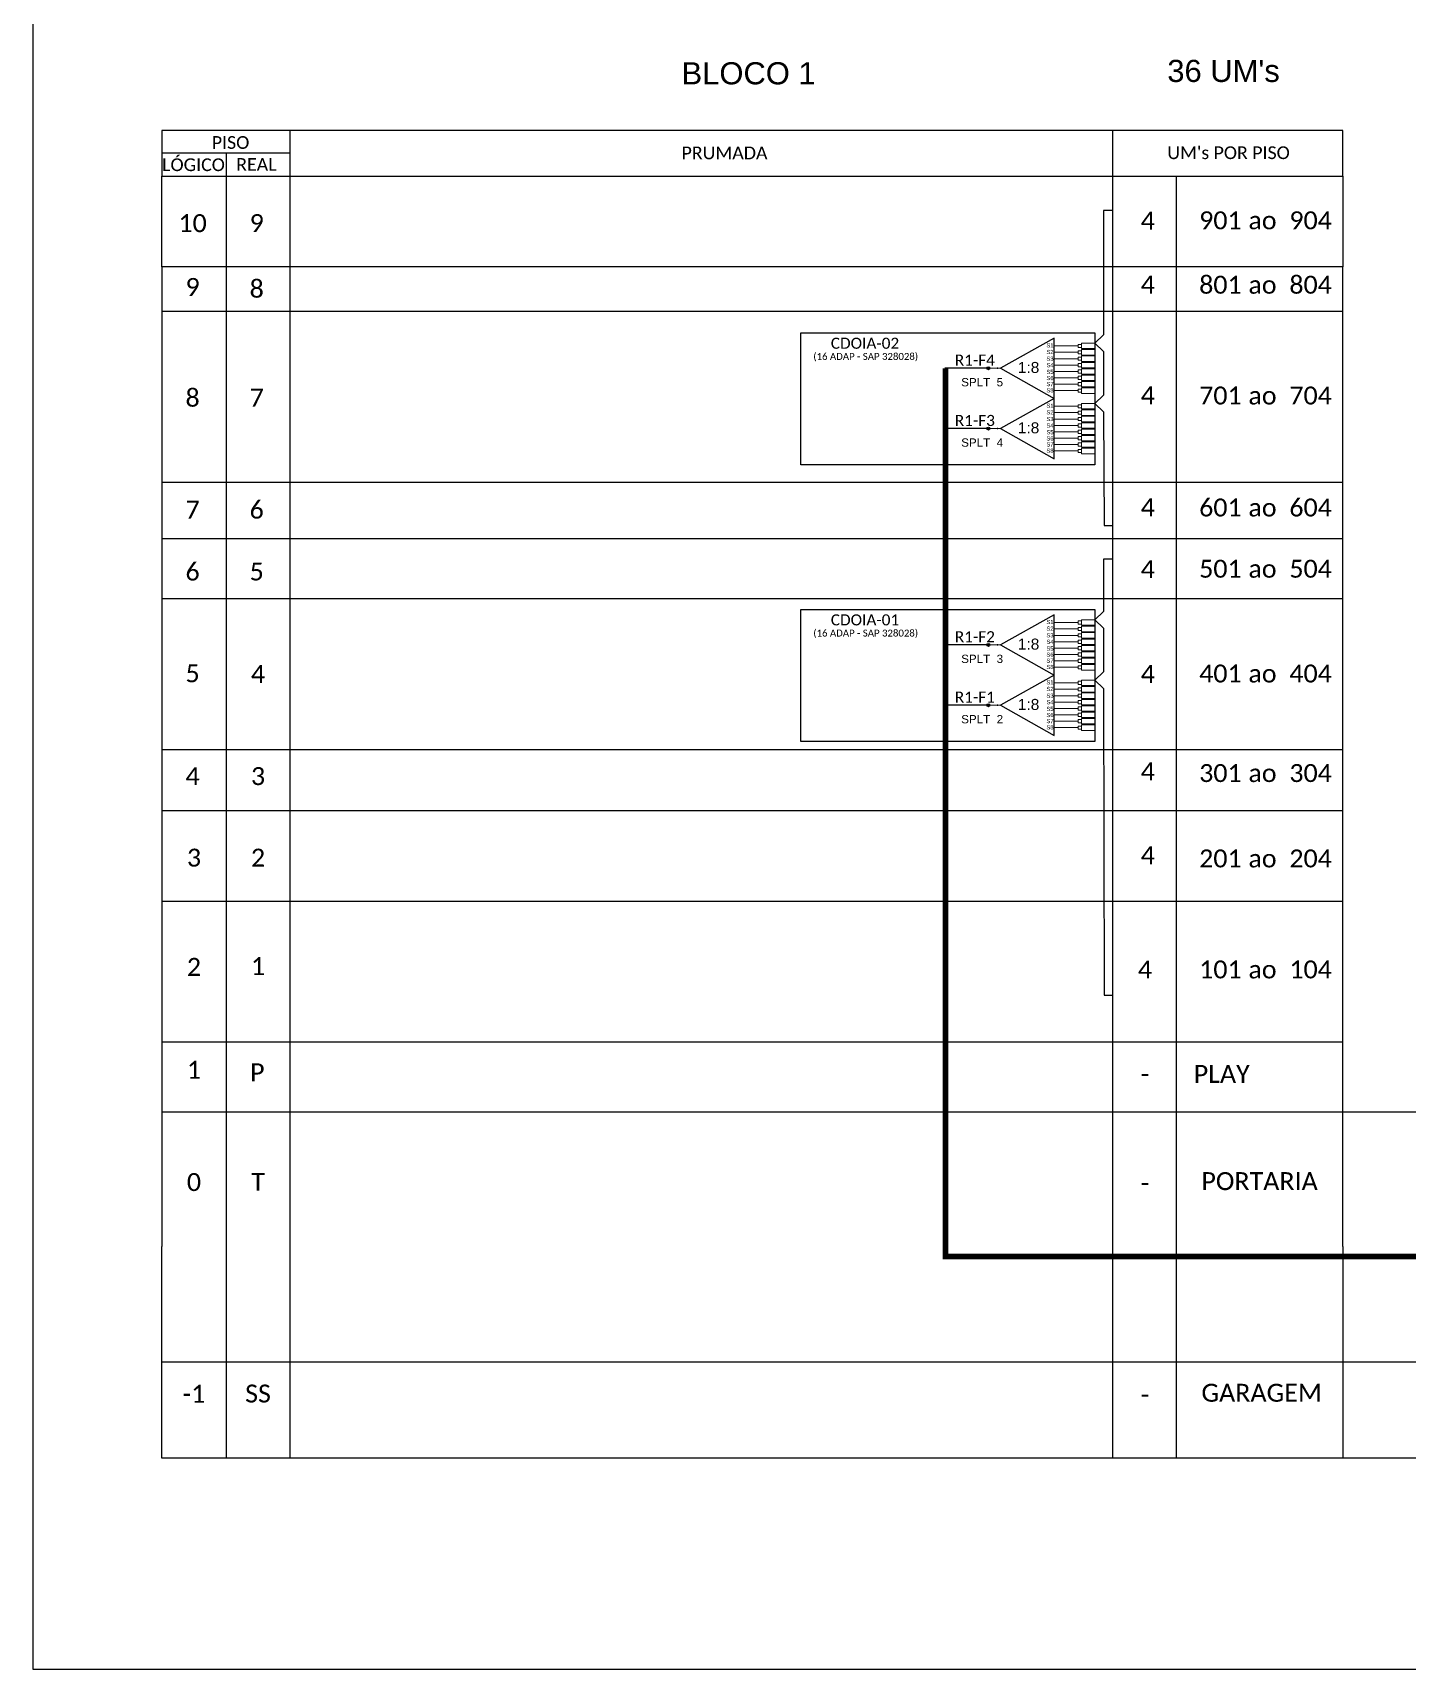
# Model space of a CAD drawing. Header units: metres. Extents: x -1286 to 457, y -500 to 94.
# Drawn here: x -384.1 to -135.8, y -499.8 to -204.2 of the extents above; entities that cross this region are included whole.
import ezdxf
from ezdxf.enums import TextEntityAlignment as Align

# ---------------------------------------------------------------- set-up
doc = ezdxf.new("R2010")
doc.units = ezdxf.units.M
doc.styles.add('ARIAL', font='arial.ttf')
doc.styles.add('WMF-Calibri0', font='calibri.ttf')

# ---------------------------------------------------------------- blocks, each defined once
blk = doc.blocks.new('SPLT_1-8_SC-APC')
at = {"color": 1}
blk.add_lwpolyline([(-7.37, -2.1), (-17.04, -7.55), (-7.37, -13), (-7.37, -2.1)], dxfattribs=at)
at = {"color": 3, "lineweight": 0}
for points in [[(-2.99, -3.51), (-7.37, -3.51)], [(-7.37, -4.66), (-2.99, -4.66)], [(-7.37, -5.82), (-2.99, -5.82)], [(-2.41, -3.02), (-2.41, -4)], [(-2.41, -3.02), (0, -3.02)], [(-2.41, -4), (0, -4)], [(-2.41, -4.17), (-2.41, -5.16)], [(-2.41, -4.17), (0, -4.17)], [(-2.41, -5.16), (0, -5.16)], [(-2.41, -5.32), (-2.41, -6.31)], [(-2.41, -5.32), (0, -5.32)], [(-7.37, -6.97), (-2.99, -6.97)], [(-7.37, -8.12), (-2.99, -8.12)], [(-2.41, -6.31), (0, -6.31)], [(-2.41, -6.48), (-2.41, -7.46)], [(-2.41, -6.48), (0, -6.48)], [(-2.41, -7.46), (0, -7.46)], [(-2.41, -7.63), (-2.41, -8.62)], [(-2.41, -7.63), (0, -7.63)], [(-2.41, -8.62), (0, -8.62)], [(-2.41, -8.78), (-2.41, -9.77)], [(-2.41, -8.78), (0, -8.78)], [(-7.37, -9.28), (-2.99, -9.28)], [(-7.37, -10.43), (-2.99, -10.43)], [(-7.37, -11.58), (-2.99, -11.58)], [(-2.41, -9.77), (0, -9.77)], [(-2.41, -9.94), (-2.41, -10.92)], [(-2.41, -9.94), (0, -9.94)], [(-2.41, -10.92), (0, -10.92)], [(-2.41, -11.09), (-2.41, -12.08)], [(-2.41, -11.09), (0, -11.09)], [(-2.41, -12.08), (0, -12.08)]]:
    blk.add_lwpolyline(points, dxfattribs=at)
for points in [[(-2.99, -3.22), (-2.41, -3.22), (-2.41, -3.8), (-2.99, -3.8)], [(-2.99, -4.38), (-2.41, -4.38), (-2.41, -4.95), (-2.99, -4.95)], [(-2.99, -5.53), (-2.41, -5.53), (-2.41, -6.1), (-2.99, -6.1)], [(-2.99, -6.68), (-2.41, -6.68), (-2.41, -7.26), (-2.99, -7.26)], [(-2.99, -7.84), (-2.41, -7.84), (-2.41, -8.41), (-2.99, -8.41)], [(-2.99, -8.99), (-2.41, -8.99), (-2.41, -9.56), (-2.99, -9.56)], [(-2.99, -10.14), (-2.41, -10.14), (-2.41, -10.72), (-2.99, -10.72)], [(-2.99, -11.3), (-2.41, -11.3), (-2.41, -11.87), (-2.99, -11.87)]]:
    blk.add_lwpolyline(points, close=True, dxfattribs=at)
at = {"color": 1, "lineweight": 0}
blk.add_lwpolyline([(-17.04, -7.55), (-19.26, -7.55)], dxfattribs=at)
at = {"color": 1, "style": 'ARIAL'}
for s, height, p in [('S1', 0.75, (-8.74, -3.78)), ('S2', 0.75, (-8.74, -4.97)), ('S3', 0.75, (-8.74, -6.18)), ('1:8', 2, (-13.91, -8.4)), ('S4', 0.75, (-8.74, -7.36)), ('S5', 0.75, (-8.74, -8.57)), ('S6', 0.75, (-8.74, -9.69)), ('S7', 0.75, (-8.74, -10.78)), ('S8', 0.75, (-8.74, -11.9))]:
    blk.add_text(s, height=height, dxfattribs=at).set_placement(p)

msp = doc.modelspace()

# ---------------------------------------------------------------- hatches: boundary and pattern name
h = msp.add_hatch(color=3)
h.dxf.hatch_style = 1
edge = h.paths.add_edge_path()
edge.add_arc((-211.43, -264.81), 0.256, 0, 360)
h = msp.add_hatch(color=3)
h.dxf.hatch_style = 1
edge = h.paths.add_edge_path()
edge.add_arc((-211.43, -275.71), 0.256, 0, 360)
h = msp.add_hatch(color=3)
h.dxf.hatch_style = 1
edge = h.paths.add_edge_path()
edge.add_arc((-211.43, -314.78), 0.256, 0, 360)
h = msp.add_hatch(color=3)
h.dxf.hatch_style = 1
edge = h.paths.add_edge_path()
edge.add_arc((-211.43, -325.68), 0.256, 0, 360)

# ---------------------------------------------------------------- linework, layer by layer
for p, q in [((-360.72, -230.09), (-147.4, -230.09)), ((-360.72, -246.46), (-360.72, -230.09)), ((-147.4, -230.09), (-147.4, -246.46)), ((-147.4, -246.46), (-360.72, -246.46)), ((-360.72, -246.46), (-360.72, -423.41)), ((-147.4, -423.41), (-147.4, -246.46)), ((-360.72, -461.65), (-360.72, -423.41)), ((-147.4, -423.41), (-147.4, -461.65)), ((-360.72, -444.29), (192.56, -444.29)), ((-147.4, -461.65), (-360.72, -461.65))]:
    msp.add_line(p, q)
msp.add_lwpolyline([(-384.06, -499.81), (456.94, -499.81), (456.94, 94.19), (-384.06, 94.19)], close=True)
at = {"color": 0}
for points in [[(-147.4, -221.86), (-360.72, -221.86)], [(-337.57, -225.97), (-360.72, -225.97)]]:
    msp.add_lwpolyline(points, dxfattribs=at)
for points in [[(-360.72, -221.86), (-360.72, -230.09)], [(-337.57, -230.09), (-337.57, -221.86)], [(-188.99, -221.86), (-188.99, -230.09)], [(-147.4, -230.09), (-147.4, -221.86)], [(-349.14, -225.97), (-349.14, -230.09)], [(-360.72, -230.09), (-147.4, -230.09)], [(-360.72, -230.09), (-147.4, -230.09)], [(-360.72, -230.09), (-147.4, -230.09)], [(-360.72, -230.09), (-147.4, -230.09)], [(-360.72, -230.09), (-147.4, -230.09)], [(-349.14, -230.09), (-349.14, -461.65)], [(-337.57, -461.65), (-337.57, -230.09)], [(-188.99, -230.09), (-188.99, -461.65)], [(-177.42, -461.65), (-177.42, -230.09)], [(-360.72, -254.46), (-147.4, -254.46)], [(-360.72, -285.37), (-147.4, -285.37)], [(-360.72, -295.57), (-147.4, -295.57)], [(-360.72, -306.42), (-147.4, -306.42)], [(-360.72, -333.69), (-147.4, -333.69)], [(-360.72, -344.69), (-147.4, -344.69)], [(-360.72, -361.06), (-147.4, -361.06)], [(-360.72, -386.5), (-147.4, -386.5)], [(-360.72, -399.09), (-147.4, -399.09), (-130.41, -399.09), (192.56, -399.09)], [(-130.41, -461.65), (-147.4, -461.65)]]:
    msp.add_lwpolyline(points)
at = {"color": 3}
for points in [[(-188.97, -236.29), (-190.62, -236.29), (-190.63, -258.77), (-192.2, -260.28), (-190.63, -261.79), (-190.63, -269.67), (-192.2, -271.18), (-190.63, -272.68), (-190.54, -293.18), (-188.99, -293.2)], [(-188.97, -299.31), (-190.62, -299.31), (-190.63, -308.74), (-192.2, -310.25), (-190.63, -311.76), (-190.63, -319.64), (-192.2, -321.15), (-190.63, -322.66), (-190.54, -378.04), (-188.99, -378.06)]]:
    msp.add_lwpolyline(points, dxfattribs=at)
at = {"color": 1}
for points in [[(-245.33, -258.38), (-192.2, -258.38), (-192.2, -282.27), (-245.33, -282.27)], [(-245.33, -308.35), (-192.2, -308.35), (-192.2, -332.24), (-245.33, -332.24)]]:
    msp.add_lwpolyline(points, close=True, dxfattribs=at)
at = {"color": 5, "const_width": 1}
msp.add_lwpolyline([(-219.19, -264.83), (-219.19, -425.23), (-58.71, -425.23), (-58.71, -439.25), (-4.01, -439.25), (-4.03, -401.2), (-15.26, -401.2), (-15.26, -406.79)], dxfattribs=at)
at = {"color": 5}
for points in [[(-211.46, -264.81), (-219.3, -264.81)], [(-211.46, -275.71), (-219.3, -275.71)], [(-211.46, -314.78), (-219.3, -314.78)], [(-211.46, -325.68), (-219.3, -325.68)]]:
    msp.add_lwpolyline(points, dxfattribs=at)
at = {"color": 3}
for centre in [(-211.43, -264.81), (-211.43, -275.71), (-211.43, -314.78), (-211.43, -325.68)]:
    msp.add_circle(centre, 0.256, dxfattribs=at)
for p in [(-209.81, -264.81), (-209.81, -275.71), (-209.81, -314.78), (-209.81, -325.68)]:
    msp.add_point(p)

# ---------------------------------------------------------------- block references
for p in [(-192.2, -257.26), (-192.2, -268.16), (-192.2, -307.23), (-192.2, -318.13)]:
    msp.add_blockref('SPLT_1-8_SC-APC', p, dxfattribs=at)

# ---------------------------------------------------------------- texts
at = {"color": 2, "style": 'ARIAL'}
for s, p in [('BLOCO 1', (-266.85, -213.52)), ("36 UM's", (-179.11, -213.09))]:
    msp.add_text(s, height=4, dxfattribs=at).set_placement(p)
at = {"color": 0, "style": 'WMF-Calibri0'}
for s, p in [('     PISO', (-355.76, -225.17)), ("UM's POR PISO", (-179.11, -227.02)), ('  LÓGICO', (-362.3, -229.19)), ('    REAL', (-350.54, -229.14)), ('PRUMADA', (-266.85, -227.05))]:
    msp.add_text(s, height=2.3, dxfattribs=at).set_placement(p)
at = {"color": 7, "style": 'WMF-Calibri0'}
for s, p in [('901', (-173.35, -239.7)), ('904', (-157.06, -239.7)), ('ao', (-164.45, -239.7)), ('801', (-173.35, -251.33)), ('804', (-157.06, -251.33)), ('ao', (-164.45, -251.33)), ('701', (-173.35, -271.34)), ('ao', (-164.45, -271.34)), ('704', (-157.06, -271.34)), ('601', (-173.35, -291.57)), ('ao', (-164.45, -291.57)), ('604', (-157.06, -291.57)), ('501', (-173.35, -302.63)), ('ao', (-164.45, -302.63)), ('504', (-157.06, -302.63)), ('401', (-173.35, -321.56)), ('ao', (-164.45, -321.56)), ('404', (-157.06, -321.56)), ('301', (-173.35, -339.54)), ('304', (-157.06, -339.54)), ('ao', (-164.45, -339.54)), ('201', (-173.35, -354.96)), ('204', (-157.06, -354.96)), ('ao', (-164.45, -354.96)), ('101', (-173.35, -375.01)), ('104', (-157.06, -375.01)), ('ao', (-164.45, -375.01)), ('PLAY', (-174.33, -393.89)), ('PORTARIA', (-172.94, -413.25)), ('GARAGEM', (-172.94, -451.48))]:
    msp.add_text(s, height=3.24, dxfattribs=at).set_placement(p)
at = {"color": 1, "style": 'WMF-Calibri0'}
for s, p in [('CDOIA-02', (-239.89, -261.28)), ('CDOIA-01', (-239.89, -311.25))]:
    msp.add_text(s, height=2, dxfattribs=at).set_placement(p)
for p in [(-233.59, -263.29), (-233.59, -313.26)]:
    msp.add_text('(16 ADAP - SAP 328028)', height=1.25, dxfattribs=at).set_placement(p, align=Align.CENTER)
at = {"color": 5, "style": 'WMF-Calibri0'}
for s, p in [('R1-F4', (-217.49, -264.33)), ('R1-F3', (-217.49, -275.23)), ('R1-F2', (-217.49, -314.3)), ('R1-F1', (-217.49, -325.2))]:
    msp.add_text(s, height=2, dxfattribs=at).set_placement(p)
at = {"style": 'ARIAL'}
for s, p in [('SPLT  5', (-216.34, -268.07)), ('SPLT  4', (-216.34, -278.97)), ('SPLT  3', (-216.34, -318.04)), ('SPLT  2', (-216.34, -328.94))]:
    msp.add_text(s, height=1.5, dxfattribs=at).set_placement(p)
at = {"color": 7, "style": 'WMF-Calibri0'}
for tag, flags, p in [('10', 4, (-355.18, -238.59)), ('9', 4, (-343.6, -238.58)), ('4', 4, (-182.62, -238.16)), ('4', 4, (-182.62, -249.68)), ('9', 4, (-355.18, -250.12)), ('8', 4, (-343.6, -250.43)), ('8', 4, (-355.18, -270.12)), ('7', 4, (-343.6, -270.11)), ('4', 4, (-182.62, -269.69)), ('7', 4, (-355.18, -290.35)), ('6', 4, (-343.6, -290.34)), ('4', 4, (-182.62, -289.92)), ('6', 4, (-355.18, -301.52)), ('5', 4, (-343.6, -301.51)), ('4', 4, (-182.62, -301.09)), ('5', 4, (-355.18, -319.9)), ('4', 4, (-343.36, -320.02)), ('4', 4, (-182.62, -320.02)), ('4', 4, (-355.18, -338.48)), ('3', 4, (-343.36, -338.47)), ('4', 4, (-182.62, -337.63)), ('3', 4, (-354.93, -353.2)), ('2', 4, (-343.36, -353.2)), ('4', 4, (-182.62, -352.76)), ('2', 4, (-354.93, -372.93)), ('1', 4, (-343.36, -372.79)), ('4', 4, (-183.14, -373.41)), ('1', 4, (-354.93, -391.51)), ('P', 4, (-343.49, -391.97)), ('-', 4, (-183.14, -392.26)), ('0', 4, (-354.93, -411.8)), ('T', 12, (-343.36, -411.76)), ('-', 4, (-183.14, -411.97)), ('-1', 4, (-354.93, -450.04)), ('SS', 12, (-343.36, -450)), ('-', 4, (-183.14, -450.21))]:
    msp.add_attdef(tag, text='XX', height=3.24, dxfattribs=dict(at, flags=flags)).set_placement(p, align=Align.MIDDLE_CENTER)

doc.saveas('drawing.dxf')
